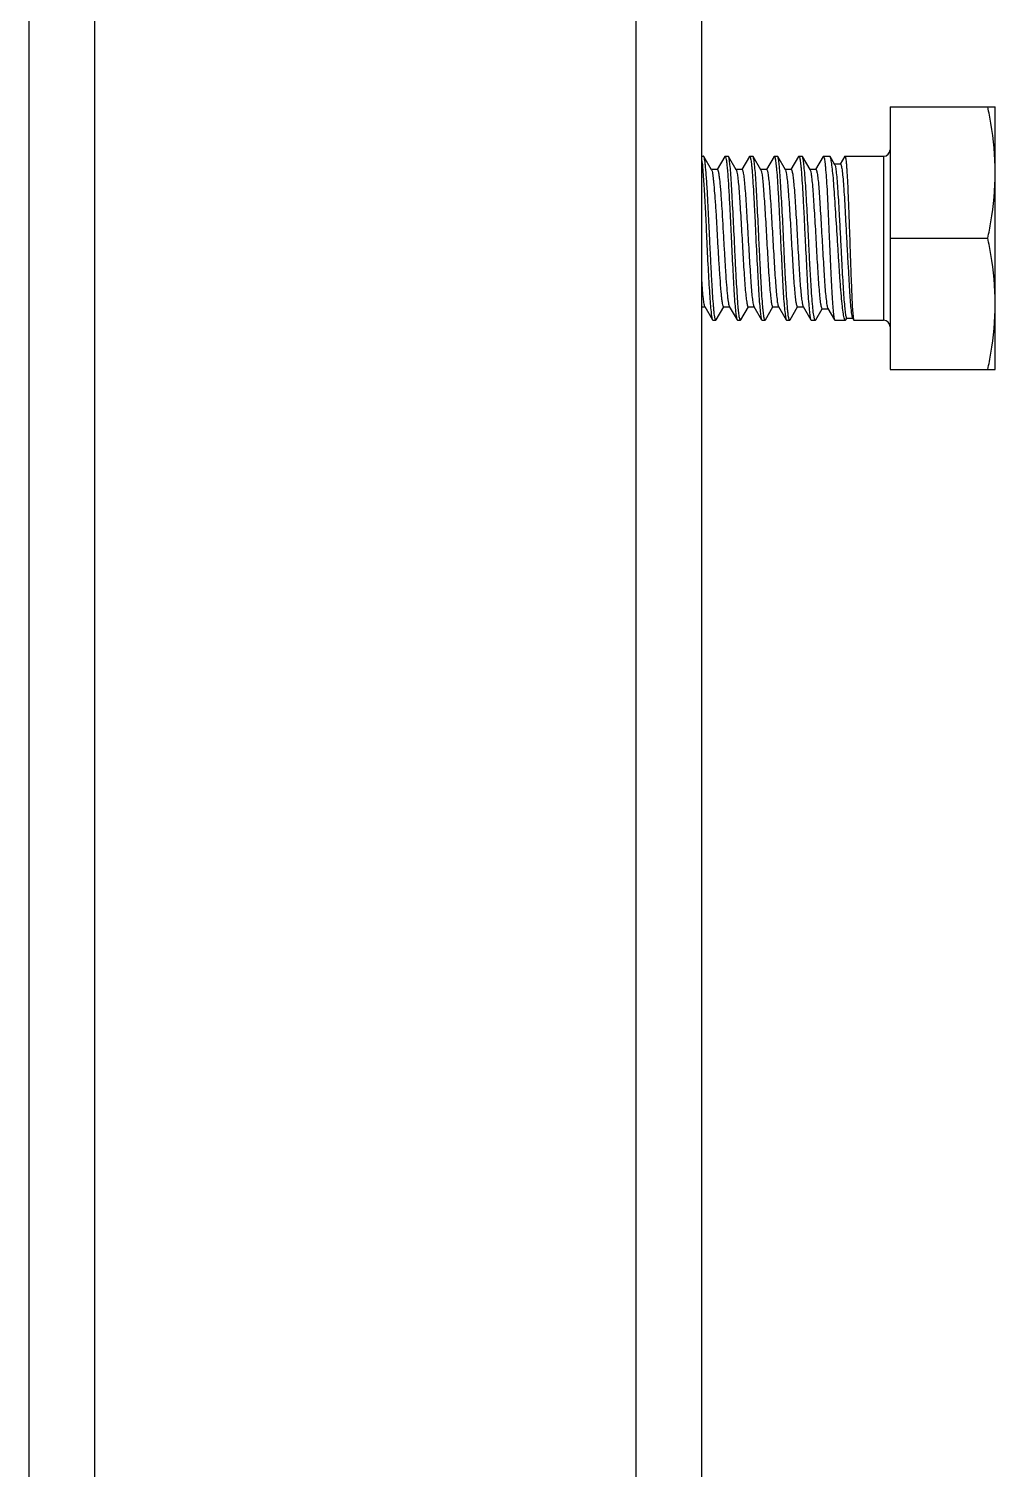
# Model space of a CAD drawing. Extents: x 1031190 to 1725648, y 733081 to 1571294.
# Drawn here: x 1147563 to 1148264, y 1250469 to 1251515 of the extents above; entities that cross this region are included whole.
import ezdxf

# ---------------------------------------------------------------- set-up
doc = ezdxf.new("R2010")
doc.units = 0
doc.header["$LTSCALE"] = 1000
doc.header["$MEASUREMENT"] = 0

msp = doc.modelspace()

# ---------------------------------------------------------------- linework, layer by layer
at = {"linetype": 'Continuous'}
for p, q in [((1147562.8, 1253389.7), (1147562.8, 1249424.6)), ((1147610.4, 1253389.7), (1147610.4, 1249424.6)), ((1148003.3, 1253389.7), (1148003.3, 1249424.6)), ((1148051, 1253389.7), (1148051, 1249424.6)), ((1148187.9, 1251458.2), (1148187.9, 1251267.7)), ((1148187.9, 1251458.2), (1148264.1, 1251458.2)), ((1148264.1, 1251267.7), (1148264.1, 1251458.2)), ((1148051, 1251422.5), (1148052.5, 1251422.5)), ((1148058.3, 1251412.6), (1148052.7, 1251422.3)), ((1148067.8, 1251422.3), (1148062.4, 1251412.8)), ((1148067.8, 1251422.3), (1148068.1, 1251422.5)), ((1148068.1, 1251422.5), (1148070.3, 1251422.5)), ((1148070.6, 1251422.3), (1148070.3, 1251422.5)), ((1148076.2, 1251412.6), (1148070.6, 1251422.3)), ((1148085.7, 1251422.3), (1148080.2, 1251412.8)), ((1148085.7, 1251422.3), (1148085.9, 1251422.5)), ((1148085.9, 1251422.5), (1148088.2, 1251422.5)), ((1148088.4, 1251422.3), (1148088.2, 1251422.5)), ((1148094, 1251412.6), (1148088.4, 1251422.3)), ((1148103.6, 1251422.3), (1148098.1, 1251412.8)), ((1148103.6, 1251422.3), (1148103.8, 1251422.5)), ((1148103.8, 1251422.5), (1148106, 1251422.5)), ((1148106.3, 1251422.3), (1148106, 1251422.5)), ((1148111.9, 1251412.6), (1148106.3, 1251422.3)), ((1148121.4, 1251422.3), (1148115.9, 1251412.8)), ((1148121.4, 1251422.3), (1148121.7, 1251422.5)), ((1148121.7, 1251422.5), (1148124, 1251422.5)), ((1148124.2, 1251422.3), (1148124, 1251422.5)), ((1148129.8, 1251412.7), (1148124.2, 1251422.3)), ((1148139.2, 1251422.3), (1148133.8, 1251412.9)), ((1148139.2, 1251422.3), (1148139.5, 1251422.5)), ((1148139.5, 1251422.5), (1148144, 1251422.5)), ((1148144.4, 1251422.2), (1148144, 1251422.5)), ((1148147.5, 1251416.7), (1148144.4, 1251422.2)), ((1148151.8, 1251416.7), (1148147.5, 1251416.7)), ((1148147.6, 1251416.5), (1148147.5, 1251416.7)), ((1148155, 1251422.4), (1148151.7, 1251416.8)), ((1148151.7, 1251416.8), (1148151.7, 1251416.7)), ((1148155, 1251422.4), (1148155.1, 1251422.5)), ((1148155.1, 1251422.5), (1148183.1, 1251422.5)), ((1148183.1, 1251422.5), (1148183.1, 1251303.4)), ((1148062.5, 1251412.8), (1148058.2, 1251412.8)), ((1148080.4, 1251412.8), (1148076, 1251412.8)), ((1148098.2, 1251412.8), (1148093.9, 1251412.8)), ((1148116.1, 1251412.8), (1148111.7, 1251412.8)), ((1148111.9, 1251412.6), (1148111.9, 1251412.5)), ((1148133.9, 1251412.9), (1148129.6, 1251412.9)), ((1148187.9, 1251362.9), (1148258.7, 1251362.9)), ((1148051, 1251313.1), (1148053.4, 1251313.1)), ((1148053.3, 1251313.3), (1148058.9, 1251303.6)), ((1148061.6, 1251303.6), (1148067.1, 1251313.1)), ((1148067, 1251313.1), (1148071.3, 1251313.1)), ((1148071.1, 1251313.3), (1148076.8, 1251303.6)), ((1148079.5, 1251303.6), (1148085, 1251313.1)), ((1148084.8, 1251313.1), (1148089.1, 1251313.1)), ((1148089, 1251313.3), (1148094.6, 1251303.6)), ((1148097.3, 1251303.6), (1148102.8, 1251313.1)), ((1148102.7, 1251313.1), (1148107, 1251313.1)), ((1148106.9, 1251313.3), (1148112.5, 1251303.6)), ((1148115.2, 1251303.6), (1148120.7, 1251313.1)), ((1148120.5, 1251313.1), (1148124.9, 1251313.1)), ((1148124.6, 1251313.6), (1148124.7, 1251313.3)), ((1148124.7, 1251313.3), (1148130.4, 1251303.6)), ((1148133.9, 1251303.7), (1148138.6, 1251311.8)), ((1148138.4, 1251311.8), (1148142.8, 1251311.8)), ((1148142.6, 1251312), (1148147.5, 1251303.6)), ((1148058.9, 1251303.6), (1148059.2, 1251303.4)), ((1148059.2, 1251303.4), (1148061.4, 1251303.4)), ((1148061.6, 1251303.6), (1148061.4, 1251303.4)), ((1148076.8, 1251303.6), (1148077, 1251303.4)), ((1148077, 1251303.4), (1148079.2, 1251303.4)), ((1148079.5, 1251303.6), (1148079.2, 1251303.4)), ((1148094.6, 1251303.6), (1148094.9, 1251303.4)), ((1148094.9, 1251303.4), (1148097.1, 1251303.4)), ((1148097.3, 1251303.6), (1148097.1, 1251303.4)), ((1148112.5, 1251303.6), (1148112.7, 1251303.4)), ((1148112.7, 1251303.4), (1148115, 1251303.4)), ((1148115.2, 1251303.6), (1148115, 1251303.4)), ((1148130.4, 1251303.6), (1148130.6, 1251303.4)), ((1148130.6, 1251303.4), (1148133.6, 1251303.4)), ((1148133.9, 1251303.7), (1148133.6, 1251303.4)), ((1148147.5, 1251303.6), (1148147.7, 1251303.4)), ((1148147.7, 1251303.4), (1148155.4, 1251303.4)), ((1148155.8, 1251303.8), (1148155.4, 1251303.4)), ((1148155.8, 1251303.8), (1148156.4, 1251304.8)), ((1148156.3, 1251304.9), (1148160.7, 1251304.9)), ((1148160.6, 1251305.1), (1148161.5, 1251303.5)), ((1148161.5, 1251303.5), (1148161.6, 1251303.4)), ((1148161.6, 1251303.4), (1148183.1, 1251303.4)), ((1148187.9, 1251267.7), (1148264.1, 1251267.7))]:
    msp.add_line(p, q, dxfattribs=at)
for centre, start, end in [((1148183.1, 1251427.2), 270, 0), ((1148183.1, 1251298.6), 0, 90)]:
    msp.add_arc(centre, 4.76, start, end, dxfattribs=at)
for points, knots in [([(1148264.1, 1251410.6), (1148264.1, 1251422.5), (1148262.6, 1251438.6), (1148259.6, 1251454.3), (1148258.7, 1251458.2)], [0, 0, 0, 0, 0.749211, 1, 1, 1, 1]), ([(1148051, 1251420.4), (1148051.5, 1251417.8), (1148052.1, 1251410.7), (1148052.9, 1251397.9), (1148053.8, 1251381.4), (1148054.4, 1251369.3), (1148054.7, 1251362.9)], [0, 0, 0, 0, 0.140047, 0.370694, 0.667791, 1, 1, 1, 1]), ([(1148052.7, 1251422.3), (1148052.7, 1251422.3), (1148052.6, 1251422.4), (1148052.5, 1251422.5), (1148052.5, 1251422.5)], [0, 0, 0, 0, 0.33644, 1, 1, 1, 1]), ([(1148055.6, 1251389.1), (1148055.4, 1251393.4), (1148055.1, 1251399.4), (1148054.6, 1251407.1), (1148054.2, 1251411.8), (1148053.8, 1251415.7), (1148053.5, 1251418.8), (1148053.1, 1251420.8), (1148052.9, 1251421.9), (1148052.7, 1251422.3)], [0, 0, 0, 0, 0.384278, 0.548795, 0.691198, 0.809122, 0.900672, 0.964483, 1, 1, 1, 1]), ([(1148068.1, 1251422.5), (1148068.2, 1251422.5), (1148068.4, 1251422.3), (1148068.6, 1251421.5), (1148069, 1251419.8), (1148069.3, 1251417), (1148069.7, 1251413.1), (1148070.1, 1251408.3), (1148070.5, 1251402.5), (1148070.9, 1251396.1), (1148071.1, 1251391.5), (1148071.3, 1251389.1)], [0, 0, 0, 0, 0.007293, 0.021459, 0.073997, 0.159035, 0.275243, 0.420481, 0.591942, 0.786408, 1, 1, 1, 1]), ([(1148074.8, 1251362.9), (1148074.4, 1251370.2), (1148073.9, 1251380.7), (1148073.2, 1251394.1), (1148072.7, 1251402.8), (1148072.2, 1251410.1), (1148071.7, 1251415.8), (1148071.3, 1251419.5), (1148070.9, 1251421.4), (1148070.7, 1251422.1), (1148070.6, 1251422.3)], [0, 0, 0, 0, 0.363934, 0.530187, 0.678191, 0.802879, 0.899992, 0.966292, 0.987243, 1, 1, 1, 1]), ([(1148085.9, 1251422.5), (1148086.1, 1251422.5), (1148086.3, 1251422), (1148086.5, 1251421.2), (1148086.8, 1251419.7), (1148087.1, 1251417.8), (1148087.4, 1251415.3), (1148087.8, 1251411), (1148088.2, 1251404.5), (1148088.8, 1251395.6), (1148089.3, 1251385.4), (1148089.9, 1251374.4), (1148090.2, 1251366.8), (1148090.4, 1251362.9)], [0, 0, 0, 0, 0.006687, 0.021748, 0.045922, 0.079138, 0.121135, 0.17154, 0.295605, 0.446631, 0.618866, 0.805704, 1, 1, 1, 1]), ([(1148092.6, 1251362.9), (1148092.3, 1251370.2), (1148091.8, 1251380.7), (1148091.1, 1251394.1), (1148090.6, 1251402.8), (1148090.1, 1251410.1), (1148089.6, 1251415.8), (1148089.1, 1251419.5), (1148088.7, 1251421.4), (1148088.5, 1251422.1), (1148088.4, 1251422.3)], [0, 0, 0, 0, 0.363936, 0.530191, 0.678194, 0.802878, 0.899991, 0.966291, 0.987243, 1, 1, 1, 1]), ([(1148103.8, 1251422.5), (1148103.9, 1251422.5), (1148104.2, 1251422), (1148104.4, 1251421.2), (1148104.7, 1251419.7), (1148104.9, 1251417.8), (1148105.2, 1251415.3), (1148105.6, 1251411), (1148106.1, 1251404.5), (1148106.6, 1251395.6), (1148107.2, 1251385.4), (1148107.7, 1251374.4), (1148108.1, 1251366.8), (1148108.3, 1251362.9)], [0, 0, 0, 0, 0.006686, 0.021748, 0.045922, 0.079137, 0.121134, 0.171539, 0.2956, 0.446625, 0.618862, 0.805702, 1, 1, 1, 1]), ([(1148110.5, 1251362.9), (1148110.2, 1251370.2), (1148109.7, 1251380.7), (1148108.9, 1251394.1), (1148108.4, 1251402.8), (1148107.9, 1251410.1), (1148107.4, 1251415.8), (1148107, 1251419.5), (1148106.6, 1251421.4), (1148106.4, 1251422.1), (1148106.3, 1251422.3)], [0, 0, 0, 0, 0.363938, 0.530193, 0.678196, 0.802878, 0.89999, 0.96629, 0.987243, 1, 1, 1, 1]), ([(1148121.7, 1251422.5), (1148121.8, 1251422.5), (1148122.1, 1251422), (1148122.3, 1251421.2), (1148122.5, 1251419.7), (1148122.8, 1251417.8), (1148123.1, 1251415.3), (1148123.5, 1251411), (1148123.9, 1251404.5), (1148124.5, 1251395.6), (1148125, 1251385.4), (1148125.6, 1251374.4), (1148125.9, 1251366.8), (1148126.1, 1251362.9)], [0, 0, 0, 0, 0.006686, 0.021748, 0.045923, 0.079138, 0.121135, 0.171539, 0.295599, 0.446623, 0.618861, 0.805701, 1, 1, 1, 1]), ([(1148128.7, 1251362.9), (1148128.3, 1251370.1), (1148127.8, 1251380.6), (1148127, 1251394.1), (1148126.5, 1251402.7), (1148125.9, 1251410.1), (1148125.4, 1251415.8), (1148124.9, 1251419.4), (1148124.5, 1251421.4), (1148124.3, 1251422), (1148124.2, 1251422.3)], [0, 0, 0, 0, 0.36329, 0.529314, 0.6772, 0.8019, 0.899174, 0.965796, 0.986969, 1, 1, 1, 1]), ([(1148139.5, 1251422.5), (1148139.6, 1251422.5), (1148139.8, 1251422), (1148140, 1251421.2), (1148140.3, 1251419.7), (1148140.6, 1251417.8), (1148140.8, 1251415.3), (1148141.2, 1251411), (1148141.7, 1251404.5), (1148142.2, 1251395.6), (1148142.7, 1251385.4), (1148143.2, 1251374.4), (1148143.5, 1251366.8), (1148143.7, 1251362.9)], [0, 0, 0, 0, 0.006577, 0.021598, 0.045743, 0.078947, 0.120936, 0.171341, 0.295421, 0.446481, 0.618759, 0.805647, 1, 1, 1, 1]), ([(1148149.6, 1251362.9), (1148149.1, 1251370.1), (1148148.5, 1251380.5), (1148147.6, 1251393.8), (1148147, 1251402.4), (1148146.4, 1251409.7), (1148145.7, 1251415.5), (1148145.2, 1251419.2), (1148144.7, 1251421.2), (1148144.5, 1251421.9), (1148144.4, 1251422.2)], [0, 0, 0, 0, 0.359931, 0.524763, 0.672002, 0.796741, 0.894844, 0.963163, 0.985535, 1, 1, 1, 1]), ([(1148147.6, 1251416.5), (1148147.8, 1251416.3), (1148148, 1251415.6), (1148148.4, 1251413.6), (1148148.9, 1251409.9), (1148149.4, 1251404.1), (1148149.9, 1251396.7), (1148150.5, 1251388), (1148151, 1251378.3), (1148151.5, 1251368), (1148152.1, 1251357.5), (1148152.6, 1251347.1), (1148153.1, 1251337.2), (1148153.7, 1251328.2), (1148154.2, 1251320.4), (1148154.7, 1251314), (1148155.1, 1251309.7), (1148155.5, 1251307.2), (1148155.8, 1251306), (1148156, 1251305.3), (1148156.2, 1251304.9), (1148156.3, 1251304.9)], [0, 0, 0, 0, 0.007107, 0.018639, 0.0548, 0.107312, 0.174177, 0.252841, 0.34033, 0.433375, 0.528546, 0.622381, 0.711512, 0.792794, 0.863403, 0.920942, 0.963521, 0.978774, 0.989867, 0.996808, 1, 1, 1, 1]), ([(1148151.8, 1251416.7), (1148152, 1251416.7), (1148152.2, 1251416.3), (1148152.5, 1251415.6), (1148152.7, 1251414.2), (1148153.1, 1251411.5), (1148153.6, 1251407), (1148154.1, 1251400.3), (1148154.7, 1251392.1), (1148155.2, 1251382.9), (1148155.7, 1251372.8), (1148156.3, 1251362.3), (1148156.8, 1251351.8), (1148157.4, 1251341.7), (1148157.9, 1251332.2), (1148158.4, 1251323.8), (1148158.9, 1251316.8), (1148159.4, 1251311.3), (1148159.8, 1251307.8), (1148160.2, 1251305.9), (1148160.4, 1251305.3), (1148160.6, 1251305.1)], [0, 0, 0, 0, 0.00344, 0.010899, 0.022787, 0.039077, 0.08427, 0.144807, 0.218371, 0.302169, 0.393053, 0.48765, 0.582499, 0.674175, 0.759417, 0.835242, 0.899047, 0.9487, 0.982621, 0.993382, 1, 1, 1, 1]), ([(1148155.1, 1251422.5), (1148155.2, 1251422.5), (1148155.4, 1251422), (1148155.6, 1251421.2), (1148155.8, 1251419.7), (1148156, 1251417.8), (1148156.2, 1251415.3), (1148156.5, 1251411), (1148156.9, 1251404.5), (1148157.3, 1251395.6), (1148157.7, 1251385.4), (1148158.1, 1251374.4), (1148158.3, 1251366.8), (1148158.5, 1251362.9)], [0, 0, 0, 0, 0.006021, 0.020821, 0.044863, 0.078011, 0.119986, 0.170402, 0.294571, 0.445788, 0.618273, 0.805395, 1, 1, 1, 1]), ([(1148058.3, 1251412.6), (1148058.5, 1251412.3), (1148058.7, 1251411.3), (1148059.1, 1251409.5), (1148059.4, 1251407), (1148059.9, 1251402.2), (1148060.5, 1251394.7), (1148061, 1251388.4), (1148061.2, 1251384.8)], [0, 0, 0, 0, 0.038835, 0.104857, 0.1976, 0.315752, 0.620526, 1, 1, 1, 1]), ([(1148062.5, 1251412.8), (1148062.7, 1251412.8), (1148063, 1251412), (1148063.4, 1251410.7), (1148063.7, 1251408.2), (1148064.1, 1251405), (1148064.5, 1251400.9), (1148065.1, 1251394.1), (1148065.4, 1251388.7), (1148065.7, 1251384.8)], [0, 0, 0, 0, 0.022134, 0.075093, 0.160257, 0.276417, 0.421479, 0.592671, 1, 1, 1, 1]), ([(1148076.2, 1251412.6), (1148076.3, 1251412.4), (1148076.5, 1251411.8), (1148076.9, 1251410), (1148077.3, 1251406.7), (1148077.9, 1251401.6), (1148078.4, 1251395.1), (1148078.9, 1251387.5), (1148079.4, 1251379), (1148080, 1251369.9), (1148080.5, 1251360.5), (1148081, 1251351.3), (1148081.5, 1251342.4), (1148082.1, 1251334.3), (1148082.6, 1251327.2), (1148083.1, 1251321.5), (1148083.6, 1251317.5), (1148084, 1251315.2), (1148084.2, 1251314.1), (1148084.4, 1251313.4), (1148084.7, 1251313.1), (1148084.8, 1251313.1)], [0, 0, 0, 0, 0.007395, 0.019019, 0.054844, 0.106491, 0.172173, 0.249556, 0.335869, 0.428015, 0.522682, 0.616468, 0.706, 0.788063, 0.859716, 0.918399, 0.962047, 0.977755, 0.989231, 0.996485, 1, 1, 1, 1]), ([(1148080.4, 1251412.8), (1148080.5, 1251412.8), (1148080.7, 1251412.5), (1148080.9, 1251411.8), (1148081.2, 1251410.7), (1148081.6, 1251408.3), (1148082, 1251404.4), (1148082.6, 1251398.6), (1148083.1, 1251391.6), (1148083.6, 1251383.5), (1148084.1, 1251374.6), (1148084.7, 1251365.4), (1148085.2, 1251356), (1148085.7, 1251346.9), (1148086.3, 1251338.4), (1148086.8, 1251330.7), (1148087.3, 1251324.3), (1148087.8, 1251319.2), (1148088.3, 1251315.9), (1148088.7, 1251314.1), (1148088.9, 1251313.5), (1148089, 1251313.3)], [0, 0, 0, 0, 0.003516, 0.010771, 0.022251, 0.037961, 0.081618, 0.140314, 0.21198, 0.294058, 0.383605, 0.477402, 0.572078, 0.664229, 0.750542, 0.827917, 0.893586, 0.945213, 0.981012, 0.992619, 1, 1, 1, 1]), ([(1148094, 1251412.6), (1148094.1, 1251412.4), (1148094.3, 1251411.8), (1148094.8, 1251410), (1148095.2, 1251406.7), (1148095.7, 1251401.6), (1148096.2, 1251395.1), (1148096.8, 1251387.5), (1148097.3, 1251379), (1148097.8, 1251369.9), (1148098.3, 1251360.5), (1148098.9, 1251351.3), (1148099.4, 1251342.4), (1148099.9, 1251334.3), (1148100.5, 1251327.2), (1148101, 1251321.5), (1148101.4, 1251317.5), (1148101.8, 1251315.2), (1148102.1, 1251314.1), (1148102.3, 1251313.4), (1148102.6, 1251313.1), (1148102.7, 1251313.1)], [0, 0, 0, 0, 0.007397, 0.019019, 0.054844, 0.106491, 0.172173, 0.249556, 0.335869, 0.428015, 0.522683, 0.616468, 0.706, 0.788064, 0.859716, 0.918399, 0.962047, 0.977754, 0.989232, 0.996484, 1, 1, 1, 1]), ([(1148098.2, 1251412.8), (1148098.3, 1251412.8), (1148098.6, 1251412.5), (1148098.8, 1251411.8), (1148099.1, 1251410.7), (1148099.4, 1251408.3), (1148099.9, 1251404.4), (1148100.4, 1251398.6), (1148100.9, 1251391.6), (1148101.5, 1251383.5), (1148102, 1251374.6), (1148102.5, 1251365.4), (1148103.1, 1251356), (1148103.6, 1251346.9), (1148104.1, 1251338.4), (1148104.7, 1251330.7), (1148105.2, 1251324.3), (1148105.7, 1251319.2), (1148106.1, 1251315.9), (1148106.5, 1251314.1), (1148106.7, 1251313.5), (1148106.9, 1251313.3)], [0, 0, 0, 0, 0.003515, 0.010771, 0.022249, 0.037962, 0.081619, 0.140314, 0.21198, 0.294058, 0.383605, 0.477402, 0.572078, 0.664229, 0.750541, 0.827917, 0.893586, 0.945213, 0.981012, 0.992621, 1, 1, 1, 1]), ([(1148111.9, 1251412.5), (1148112.2, 1251411.9), (1148112.6, 1251409.9), (1148113.1, 1251406.3), (1148113.6, 1251401.1), (1148114.1, 1251394.6), (1148114.7, 1251386.9), (1148115.2, 1251378.4), (1148115.7, 1251369.3), (1148116.2, 1251360), (1148116.8, 1251350.8), (1148117.3, 1251342.1), (1148117.8, 1251334.1), (1148118.3, 1251327.1), (1148118.8, 1251321.4), (1148119.3, 1251317.5), (1148119.7, 1251315.2), (1148120, 1251314.1), (1148120.2, 1251313.4), (1148120.4, 1251313.1), (1148120.5, 1251313.1)], [0, 0, 0, 0, 0.020603, 0.057806, 0.110504, 0.176892, 0.254638, 0.340995, 0.432905, 0.527106, 0.620258, 0.709056, 0.790352, 0.861271, 0.919315, 0.962468, 0.977994, 0.989339, 0.996513, 1, 1, 1, 1]), ([(1148116.1, 1251412.8), (1148116.2, 1251412.8), (1148116.4, 1251412.5), (1148116.6, 1251411.8), (1148116.9, 1251410.7), (1148117.3, 1251408.5), (1148117.7, 1251404.7), (1148118.3, 1251399), (1148118.8, 1251392.2), (1148119.3, 1251384.2), (1148119.8, 1251375.6), (1148120.5, 1251363.4), (1148121.2, 1251351.3), (1148121.9, 1251339.7), (1148122.4, 1251332), (1148122.9, 1251325.4), (1148123.4, 1251320.1), (1148124, 1251316.3), (1148124.3, 1251314.3), (1148124.6, 1251313.6)], [0, 0, 0, 0, 0.003451, 0.010528, 0.02171, 0.037015, 0.079558, 0.136815, 0.206829, 0.287179, 0.375068, 0.467432, 0.652658, 0.739058, 0.81724, 0.884486, 0.938474, 0.977372, 1, 1, 1, 1]), ([(1148129.8, 1251412.7), (1148129.9, 1251412.5), (1148130.1, 1251411.8), (1148130.5, 1251410), (1148130.9, 1251406.7), (1148131.5, 1251401.5), (1148132, 1251394.9), (1148132.5, 1251387.1), (1148133, 1251378.4), (1148133.6, 1251369.2), (1148134.1, 1251359.7), (1148134.6, 1251350.3), (1148135.2, 1251341.3), (1148135.7, 1251333.2), (1148136.2, 1251326), (1148136.7, 1251320.2), (1148137.2, 1251316.3), (1148137.6, 1251313.9), (1148137.9, 1251312.8), (1148138.1, 1251312.1), (1148138.3, 1251311.8), (1148138.4, 1251311.8)], [0, 0, 0, 0, 0.007409, 0.01909, 0.055149, 0.107148, 0.173245, 0.251046, 0.337725, 0.430132, 0.524922, 0.618672, 0.708016, 0.789761, 0.861007, 0.919255, 0.962504, 0.978047, 0.989392, 0.996551, 1, 1, 1, 1]), ([(1148133.9, 1251412.9), (1148134.1, 1251412.9), (1148134.3, 1251412.6), (1148134.5, 1251411.9), (1148134.8, 1251410.7), (1148135.2, 1251408.3), (1148135.7, 1251404.3), (1148136.2, 1251398.4), (1148136.7, 1251391.2), (1148137.2, 1251382.9), (1148137.8, 1251373.9), (1148138.3, 1251364.5), (1148138.8, 1251355), (1148139.4, 1251345.8), (1148139.9, 1251337.2), (1148140.4, 1251329.5), (1148140.9, 1251323), (1148141.5, 1251317.9), (1148141.9, 1251314.6), (1148142.3, 1251312.8), (1148142.5, 1251312.2), (1148142.6, 1251312)], [0, 0, 0, 0, 0.003529, 0.010847, 0.022435, 0.038293, 0.08234, 0.141503, 0.213655, 0.296174, 0.386062, 0.480058, 0.574763, 0.666765, 0.752768, 0.829708, 0.894868, 0.945981, 0.981331, 0.99276, 1, 1, 1, 1]), ([(1148258.7, 1251362.9), (1148259.6, 1251366.9), (1148262.6, 1251382.6), (1148264.1, 1251398.6), (1148264.1, 1251410.6)], [0, 0, 0, 0, 0.250789, 1, 1, 1, 1]), ([(1148056.9, 1251362.9), (1148056.8, 1251365.2), (1148056.4, 1251373.9), (1148056, 1251382.6), (1148055.6, 1251389.1)], [0, 0, 0, 0, 0.258222, 1, 1, 1, 1]), ([(1148061.2, 1251384.8), (1148061.5, 1251380.9), (1148061.9, 1251372.7), (1148062.6, 1251360.4), (1148063.3, 1251348.3), (1148064, 1251337.1), (1148064.6, 1251328.7), (1148065.1, 1251322.9), (1148065.5, 1251319.5), (1148065.8, 1251316.9), (1148066.2, 1251314.8), (1148066.4, 1251313.7), (1148066.8, 1251313.1), (1148067, 1251313.1)], [0, 0, 0, 0, 0.165501, 0.339784, 0.511803, 0.670616, 0.80615, 0.862438, 0.909852, 0.947659, 0.975319, 0.992557, 1, 1, 1, 1]), ([(1148065.7, 1251384.8), (1148066.2, 1251377.1), (1148066.8, 1251365.4), (1148067.7, 1251350), (1148068.4, 1251339.1), (1148069, 1251329.6), (1148069.6, 1251322.8), (1148070.1, 1251318.4), (1148070.4, 1251316.1), (1148070.7, 1251314.5), (1148071, 1251313.6), (1148071.1, 1251313.3)], [0, 0, 0, 0, 0.324453, 0.489839, 0.64461, 0.779868, 0.887864, 0.929656, 0.962499, 0.985988, 1, 1, 1, 1]), ([(1148071.3, 1251389.1), (1148071.4, 1251387), (1148071.8, 1251378.3), (1148072.2, 1251369.6), (1148072.5, 1251362.9)], [0, 0, 0, 0, 0.238495, 1, 1, 1, 1]), ([(1148054.7, 1251362.9), (1148055, 1251355.7), (1148055.5, 1251345.2), (1148056.2, 1251331.8), (1148056.8, 1251323.1), (1148057.3, 1251315.8), (1148057.8, 1251310.1), (1148058.2, 1251306.4), (1148058.6, 1251304.5), (1148058.8, 1251303.8), (1148058.9, 1251303.6)], [0, 0, 0, 0, 0.363997, 0.530272, 0.678287, 0.802974, 0.90007, 0.966338, 0.987267, 1, 1, 1, 1]), ([(1148061.4, 1251303.4), (1148061.3, 1251303.4), (1148061, 1251303.9), (1148060.8, 1251304.7), (1148060.5, 1251306.2), (1148060.2, 1251308.1), (1148060, 1251310.6), (1148059.6, 1251314.9), (1148059.1, 1251321.4), (1148058.6, 1251330.3), (1148058, 1251340.5), (1148057.5, 1251351.5), (1148057.1, 1251359.1), (1148056.9, 1251362.9)], [0, 0, 0, 0, 0.006687, 0.021749, 0.045924, 0.07914, 0.121138, 0.171544, 0.295611, 0.44664, 0.618872, 0.805705, 1, 1, 1, 1]), ([(1148072.5, 1251362.9), (1148072.9, 1251355.7), (1148073.4, 1251345.2), (1148074.1, 1251331.8), (1148074.6, 1251323.1), (1148075.1, 1251315.8), (1148075.6, 1251310.1), (1148076.1, 1251306.4), (1148076.5, 1251304.5), (1148076.7, 1251303.8), (1148076.8, 1251303.6)], [0, 0, 0, 0, 0.363992, 0.530264, 0.678281, 0.802969, 0.900068, 0.966337, 0.987267, 1, 1, 1, 1]), ([(1148079.2, 1251303.4), (1148079.1, 1251303.4), (1148078.9, 1251303.9), (1148078.6, 1251304.7), (1148078.4, 1251306.2), (1148078.1, 1251308.1), (1148077.8, 1251310.6), (1148077.4, 1251314.9), (1148077, 1251321.4), (1148076.4, 1251330.3), (1148075.9, 1251340.5), (1148075.3, 1251351.5), (1148075, 1251359.1), (1148074.8, 1251362.9)], [0, 0, 0, 0, 0.006687, 0.02175, 0.045925, 0.079141, 0.121139, 0.171544, 0.29561, 0.446639, 0.618874, 0.805705, 1, 1, 1, 1]), ([(1148090.4, 1251362.9), (1148090.7, 1251355.7), (1148091.3, 1251345.2), (1148092, 1251331.8), (1148092.5, 1251323.1), (1148093, 1251315.8), (1148093.5, 1251310.1), (1148093.9, 1251306.4), (1148094.3, 1251304.5), (1148094.5, 1251303.8), (1148094.6, 1251303.6)], [0, 0, 0, 0, 0.36399, 0.530265, 0.678283, 0.80297, 0.900067, 0.966336, 0.987267, 1, 1, 1, 1]), ([(1148097.1, 1251303.4), (1148097, 1251303.4), (1148096.7, 1251303.9), (1148096.5, 1251304.7), (1148096.2, 1251306.2), (1148096, 1251308.1), (1148095.7, 1251310.6), (1148095.3, 1251314.9), (1148094.8, 1251321.4), (1148094.3, 1251330.3), (1148093.7, 1251340.5), (1148093.2, 1251351.5), (1148092.8, 1251359.1), (1148092.6, 1251362.9)], [0, 0, 0, 0, 0.006687, 0.02175, 0.045926, 0.079142, 0.121139, 0.171543, 0.295606, 0.446635, 0.618871, 0.805705, 1, 1, 1, 1]), ([(1148108.3, 1251362.9), (1148108.6, 1251355.7), (1148109.1, 1251345.2), (1148109.8, 1251331.8), (1148110.3, 1251323.1), (1148110.8, 1251315.8), (1148111.4, 1251310.1), (1148111.8, 1251306.4), (1148112.2, 1251304.5), (1148112.4, 1251303.8), (1148112.5, 1251303.6)], [0, 0, 0, 0, 0.363992, 0.53027, 0.678287, 0.802972, 0.900066, 0.966335, 0.987267, 1, 1, 1, 1]), ([(1148115, 1251303.4), (1148114.8, 1251303.4), (1148114.6, 1251303.9), (1148114.4, 1251304.7), (1148114.1, 1251306.2), (1148113.8, 1251308.1), (1148113.5, 1251310.6), (1148113.2, 1251314.9), (1148112.7, 1251321.4), (1148112.1, 1251330.3), (1148111.6, 1251340.5), (1148111, 1251351.5), (1148110.7, 1251359.1), (1148110.5, 1251362.9)], [0, 0, 0, 0, 0.006687, 0.021749, 0.045924, 0.07914, 0.121137, 0.17154, 0.295601, 0.446627, 0.618864, 0.805703, 1, 1, 1, 1]), ([(1148126.1, 1251362.9), (1148126.5, 1251355.7), (1148127, 1251345.2), (1148127.7, 1251331.8), (1148128.2, 1251323.1), (1148128.7, 1251315.8), (1148129.2, 1251310.1), (1148129.6, 1251306.4), (1148130, 1251304.5), (1148130.2, 1251303.8), (1148130.4, 1251303.6)], [0, 0, 0, 0, 0.363998, 0.530276, 0.678291, 0.802973, 0.900067, 0.966336, 0.987267, 1, 1, 1, 1]), ([(1148133.6, 1251303.4), (1148133.4, 1251303.4), (1148133.1, 1251303.9), (1148132.9, 1251304.7), (1148132.6, 1251306.2), (1148132.1, 1251309.1), (1148131.6, 1251314.1), (1148131, 1251321.4), (1148130.4, 1251330.3), (1148129.8, 1251340.5), (1148129.2, 1251351.5), (1148128.9, 1251359.1), (1148128.7, 1251362.9)], [0, 0, 0, 0, 0.007081, 0.022303, 0.046557, 0.07981, 0.172207, 0.296205, 0.44712, 0.619207, 0.805877, 1, 1, 1, 1]), ([(1148143.7, 1251362.9), (1148144, 1251355.7), (1148144.5, 1251345.1), (1148145.1, 1251331.6), (1148145.6, 1251322.9), (1148146.1, 1251315.5), (1148146.5, 1251310.4), (1148146.8, 1251307.2), (1148147, 1251305.6), (1148147.2, 1251304.4), (1148147.4, 1251303.8), (1148147.5, 1251303.6)], [0, 0, 0, 0, 0.366142, 0.533181, 0.681612, 0.806274, 0.90284, 0.939518, 0.968031, 0.988196, 1, 1, 1, 1]), ([(1148155.4, 1251303.4), (1148155.3, 1251303.4), (1148154.9, 1251303.8), (1148154.6, 1251304.7), (1148154.2, 1251306.2), (1148153.7, 1251309.1), (1148153.1, 1251314.1), (1148152.4, 1251321.4), (1148151.7, 1251330.3), (1148151, 1251340.5), (1148150.3, 1251351.5), (1148149.8, 1251359.1), (1148149.6, 1251362.9)], [0, 0, 0, 0, 0.007835, 0.023392, 0.047821, 0.08116, 0.173569, 0.297436, 0.448123, 0.619913, 0.806242, 1, 1, 1, 1]), ([(1148158.5, 1251362.9), (1148158.6, 1251359.2), (1148158.9, 1251351.9), (1148159.2, 1251341.2), (1148159.6, 1251331.3), (1148160, 1251322.5), (1148160.3, 1251315.2), (1148160.6, 1251310.1), (1148160.9, 1251307), (1148161.1, 1251305.3), (1148161.2, 1251304.2), (1148161.4, 1251303.7), (1148161.5, 1251303.5)], [0, 0, 0, 0, 0.188442, 0.370144, 0.538605, 0.687798, 0.812406, 0.907981, 0.943781, 0.971161, 0.989909, 1, 1, 1, 1]), ([(1148264.1, 1251315.3), (1148264.1, 1251327.3), (1148262.6, 1251343.3), (1148259.6, 1251359), (1148258.7, 1251362.9)], [0, 0, 0, 0, 0.749211, 1, 1, 1, 1]), ([(1148051, 1251332.4), (1148051.1, 1251330), (1148051.5, 1251325.6), (1148052, 1251319.9), (1148052.5, 1251316.2), (1148052.9, 1251314.2), (1148053.1, 1251313.5), (1148053.3, 1251313.3)], [0, 0, 0, 0, 0.381828, 0.682922, 0.89127, 0.958208, 1, 1, 1, 1]), ([(1148258.7, 1251267.7), (1148259.6, 1251271.6), (1148262.6, 1251287.3), (1148264.1, 1251303.3), (1148264.1, 1251315.3)], [0, 0, 0, 0, 0.250789, 1, 1, 1, 1])]:
    msp.add_open_spline(points, degree=3, knots=knots, dxfattribs=at)

doc.saveas('drawing.dxf')
